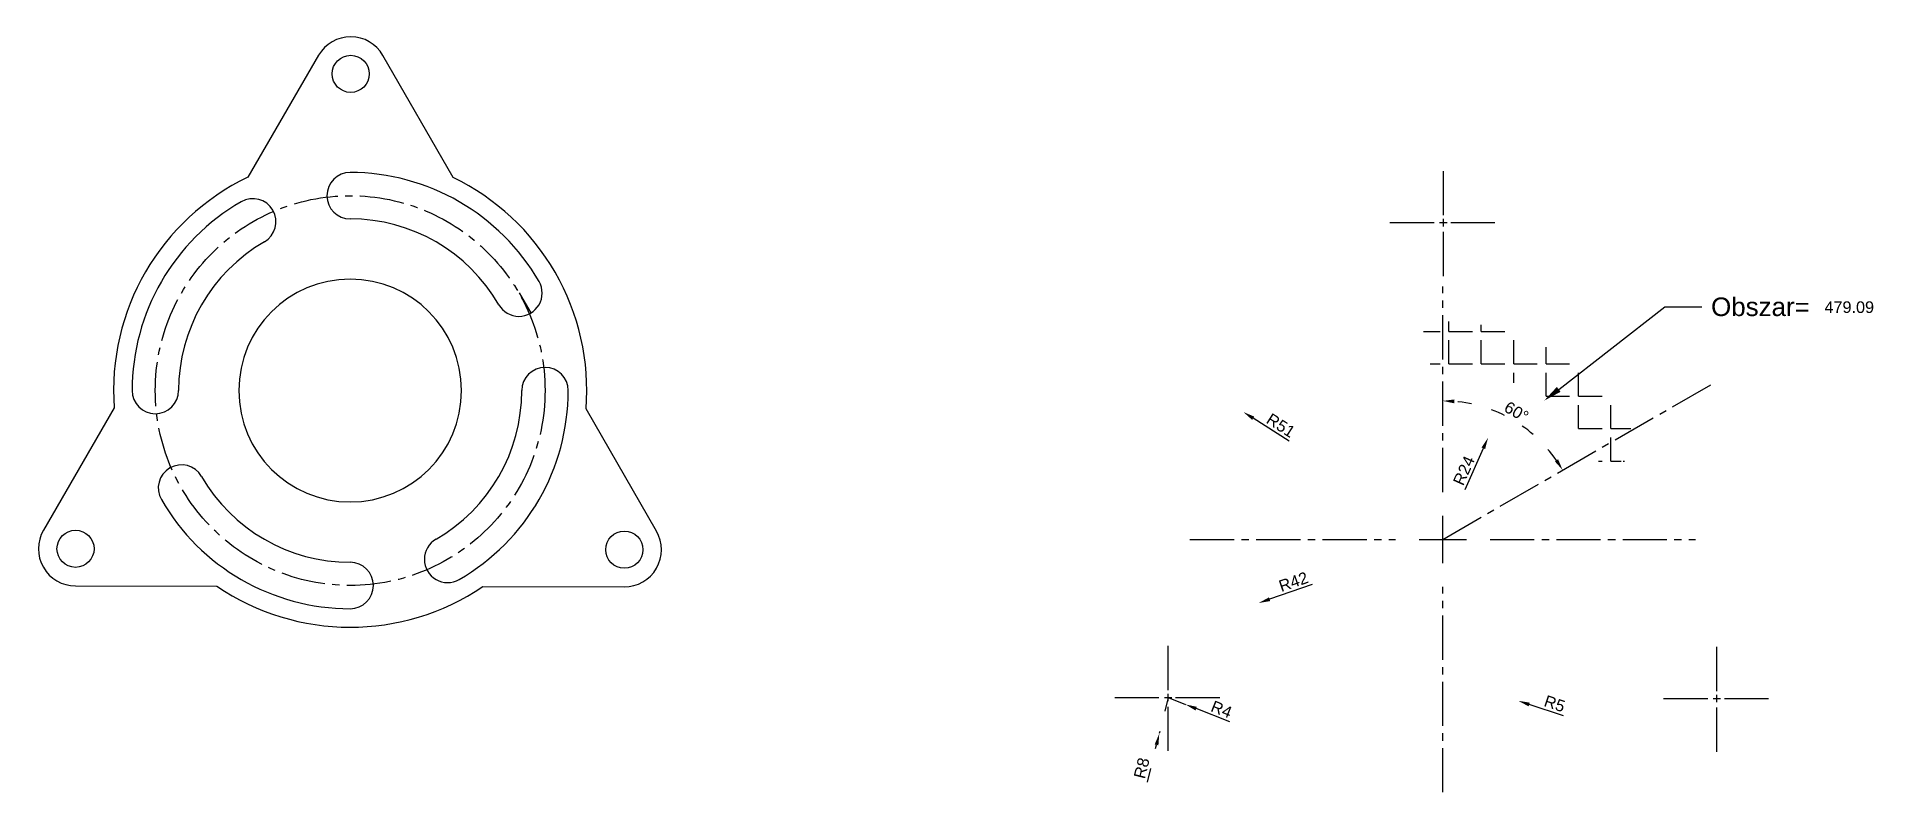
# Model space of a CAD drawing. Header units: millimetres. Extents: x -67 to 3249, y -54 to 1740.
# Drawn here: x 2852.9 to 3248.7, y 1577.1 to 1739.9 of the extents above; entities outside this region: 1.
import ezdxf
from ezdxf import colors
from ezdxf.entities.mleader import LeaderData, LeaderLine
from ezdxf.math import Vec2, Vec3

# ---------------------------------------------------------------- set-up
doc = ezdxf.new("R2010")
doc.units = ezdxf.units.MM
doc.header["$LTSCALE"] = 0.5
doc.linetypes.add('ACAD_ISO03W100', pattern=[30, 12, -18])
doc.linetypes.add('CENTER2', pattern=[28.575, 19.05, -3.175, 3.175, -3.175])
for name, color, linetype in [('kolory', 7, 'Continuous'), ('kreskowanie', 7, 'Continuous'), ('linie pomocnicze', 7, 'Continuous'), ('osie', 7, 'Continuous'), ('wymiary', 7, 'Continuous')]:
    doc.layers.add(name, color=color, linetype=linetype)
doc.styles.get("Standard").update_dxf_attribs({"font": 'arial.ttf'})
doc.dimstyles.new('ISO-25', dxfattribs={"dimtxt": 2.5, "dimasz": 2.5, "dimexe": 1.25, "dimexo": 0.625, "dimtad": 1, "dimtxsty": 'Standard', "dimcen": 2.5, "dimadec": 0, "dimazin": 0, "dimtfac": 1, "dimtmove": 0, "dimatfit": 3, "dimfxl": 1, "dimarcsym": 0})
pattern_1 = [(0, (0, 0), (0, 6.985), [5.08, -1.905]), (90, (0, 0), (-6.985, 4e-16), [5.08, -1.905])]

# ---------------------------------------------------------------- blocks, each defined once
blk = doc.blocks.new('*U2')
at = {"layer": 'osie', "color": 0, "linetype": 'CENTER2', "transparency": 16777216}
for p, q in [((0, 10.2), (0, 54.5)), ((-54.5, 0), (-10.2, 0)), ((10.2, 0), (54.5, 0)), ((0, -54.5), (0, -10.2))]:
    blk.add_line(p, q, dxfattribs=at)
at = {"layer": 'osie', "color": 0, "linetype": 'Continuous', "transparency": 16777216}
for p, q in [((0, -5.1), (0, 5.1)), ((-5.1, 0), (5.1, 0))]:
    blk.add_line(p, q, dxfattribs=at)
blk = doc.blocks.new('*U3')
at = {"layer": 'osie', "color": 0, "linetype": 'CENTER2', "transparency": 16777216}
for p, q in [((0, 1.6), (0, 11.5)), ((-11.5, 0), (-1.6, 0)), ((1.6, 0), (11.5, 0)), ((0, -11.5), (0, -1.6))]:
    blk.add_line(p, q, dxfattribs=at)
at = {"layer": 'osie', "color": 0, "linetype": 'Continuous', "transparency": 16777216}
for p, q in [((-0.8, 0), (0.8, 0)), ((0, -0.8), (0, 0.8))]:
    blk.add_line(p, q, dxfattribs=at)
blk = doc.blocks.new('*U4')
at = {"layer": 'osie', "color": 0, "linetype": 'CENTER2', "transparency": 16777216}
for p, q in [((0, 1.6), (0, 11.5)), ((-11.5, 0), (-1.6, 0)), ((1.6, 0), (11.5, 0)), ((0, -11.5), (0, -1.6))]:
    blk.add_line(p, q, dxfattribs=at)
at = {"layer": 'osie', "color": 0, "linetype": 'Continuous', "transparency": 16777216}
for p, q in [((-0.8, 0), (0.8, 0)), ((0, -0.8), (0, 0.8))]:
    blk.add_line(p, q, dxfattribs=at)
blk = doc.blocks.new('*U5')
at = {"layer": 'osie', "color": 0, "linetype": 'CENTER2', "transparency": 16777216}
for p, q in [((0, 1.6), (0, 11.5)), ((-11.5, 0), (-1.6, 0)), ((1.6, 0), (11.5, 0)), ((0, -11.5), (0, -1.6))]:
    blk.add_line(p, q, dxfattribs=at)
at = {"layer": 'osie', "color": 0, "linetype": 'Continuous', "transparency": 16777216}
for p, q in [((-0.8, 0), (0.8, 0)), ((0, -0.8), (0, 0.8))]:
    blk.add_line(p, q, dxfattribs=at)
blk = doc.blocks.new('*D7')
at = {"layer": 'Defpoints', "color": 0, "transparency": 16777216}
for p in [(3165.68, 1653.52), (3155.92, 1631.59)]:
    blk.add_point(p, dxfattribs=at)
at = {"layer": 'wymiary', "color": 0, "lineweight": -2, "transparency": 16777216}
blk.add_line((3160.71, 1642.36), (3164.66, 1651.23), dxfattribs=at)
at = {"layer": 'wymiary', "color": 0, "transparency": 16777216}
blk.add_solid([(3164.28, 1651.4), (3165.04, 1651.06), (3165.68, 1653.52)], dxfattribs=at)
at = {"layer": 'wymiary', "color": 0, "transparency": 16777216, "insert": (3160.46, 1646.42), "char_height": 2.5, "attachment_point": 5, "rotation": 66.0037}
blk.add_mtext('R24', dxfattribs=at)
blk = doc.blocks.new('*D8')
at = {"layer": 'Defpoints', "color": 0, "transparency": 16777216}
for p in [(3172.17, 1596.8), (3176.92, 1595.22)]:
    blk.add_point(p, dxfattribs=at)
at = {"layer": 'wymiary', "color": 0, "lineweight": -2, "transparency": 16777216}
blk.add_line((3181.95, 1593.55), (3174.54, 1596.01), dxfattribs=at)
at = {"layer": 'wymiary', "color": 0, "transparency": 16777216}
blk.add_solid([(3174.68, 1596.4), (3174.41, 1595.61), (3172.17, 1596.8)], dxfattribs=at)
at = {"layer": 'wymiary', "color": 0, "transparency": 16777216, "insert": (3180.03, 1596.18), "char_height": 2.5, "attachment_point": 5, "rotation": 341.6212}
blk.add_mtext('R5', dxfattribs=at)
blk = doc.blocks.new('*D9')
at = {"layer": 'Defpoints', "color": 0, "transparency": 16777216}
for p in [(3155.92, 1631.59), (3116.22, 1617.88)]:
    blk.add_point(p, dxfattribs=at)
at = {"layer": 'wymiary', "color": 0, "lineweight": -2, "transparency": 16777216}
blk.add_line((3127.75, 1621.86), (3118.58, 1618.69), dxfattribs=at)
at = {"layer": 'wymiary', "color": 0, "transparency": 16777216}
blk.add_solid([(3118.45, 1619.09), (3118.72, 1618.3), (3116.22, 1617.88)], dxfattribs=at)
at = {"layer": 'wymiary', "color": 0, "transparency": 16777216, "insert": (3123.73, 1622.46), "char_height": 2.5, "attachment_point": 5, "rotation": 19.0577}
blk.add_mtext('R42', dxfattribs=at)
blk = doc.blocks.new('*D10')
at = {"layer": 'Defpoints', "color": 0, "transparency": 16777216}
for p in [(3112.93, 1659.04), (3155.92, 1631.59)]:
    blk.add_point(p, dxfattribs=at)
at = {"layer": 'wymiary', "color": 0, "lineweight": -2, "transparency": 16777216}
blk.add_line((3122.83, 1652.72), (3115.04, 1657.7), dxfattribs=at)
at = {"layer": 'wymiary', "color": 0, "transparency": 16777216}
blk.add_solid([(3115.27, 1658.05), (3114.82, 1657.34), (3112.93, 1659.04)], dxfattribs=at)
at = {"layer": 'wymiary', "color": 0, "transparency": 16777216, "insert": (3121.01, 1656.14), "char_height": 2.5, "attachment_point": 5, "rotation": 327.4386}
blk.add_mtext('R51', dxfattribs=at)
blk = doc.blocks.new('*D12')
at = {"layer": 'Defpoints', "color": 0, "transparency": 16777216}
for p in [(3096.72, 1597.5), (3100.43, 1596.03)]:
    blk.add_point(p, dxfattribs=at)
at = {"layer": 'wymiary', "color": 0, "lineweight": -2, "transparency": 16777216}
for p, q in [((3096.72, 1597.5), (3100.43, 1596.03)), ((3109.98, 1592.25), (3102.76, 1595.11))]:
    blk.add_line(p, q, dxfattribs=at)
at = {"layer": 'wymiary', "color": 0, "transparency": 16777216}
blk.add_solid([(3102.91, 1595.5), (3102.61, 1594.72), (3100.43, 1596.03)], dxfattribs=at)
at = {"layer": 'wymiary', "color": 0, "transparency": 16777216, "insert": (3108.22, 1594.96), "char_height": 2.5, "attachment_point": 5, "rotation": 338.3796}
blk.add_mtext('R4', dxfattribs=at)
blk = doc.blocks.new('*D13')
at = {"layer": 'Defpoints', "color": 0, "linetype": 'ACAD_ISO03W100', "ltscale": 0.5, "transparency": 16777216}
for p in [(3096.72, 1597.5), (3094.81, 1589.74)]:
    blk.add_point(p, dxfattribs=at)
at = {"layer": 'wymiary', "color": 0, "linetype": 'ACAD_ISO03W100', "lineweight": -2, "ltscale": 0.5, "transparency": 16777216}
for p, q in [((3096.72, 1597.5), (3094.81, 1589.74)), ((3092.24, 1579.27), (3094.21, 1587.31))]:
    blk.add_line(p, q, dxfattribs=at)
at = {"layer": 'wymiary', "color": 0, "linetype": 'ACAD_ISO03W100', "ltscale": 0.5, "transparency": 16777216}
blk.add_solid([(3093.81, 1587.41), (3094.62, 1587.21), (3094.81, 1589.74)], dxfattribs=at)
at = {"layer": 'wymiary', "color": 0, "linetype": 'ACAD_ISO03W100', "ltscale": 0.5, "transparency": 16777216, "insert": (3091.02, 1582.3), "char_height": 2.5, "attachment_point": 5, "rotation": 76.2004}
blk.add_mtext('R8', dxfattribs=at)
blk = doc.blocks.new('*D14')
at = {"layer": 'Defpoints', "color": 0, "linetype": 'ACAD_ISO03W100', "ltscale": 0.5, "transparency": 16777216}
for p in [(3155.92, 1686.09), (3213.94, 1665.09), (3175.1, 1654.45), (3155.92, 1641.79), (3155.92, 1631.59)]:
    blk.add_point(p, dxfattribs=at)
at = {"layer": 'wymiary', "color": 0, "linetype": 'ACAD_ISO03W100', "lineweight": -2, "ltscale": 0.5, "transparency": 16777216}
blk.add_arc((3155.92, 1631.59), 29.84, 34.8013, 85.1987, dxfattribs=at)
at = {"layer": 'wymiary', "color": 0, "linetype": 'ACAD_ISO03W100', "ltscale": 0.5, "transparency": 16777216}
for points in [[(3158.4, 1660.91), (3158.43, 1661.75), (3155.92, 1661.43)], [(3180.77, 1648.85), (3180.07, 1648.4), (3181.76, 1646.51)]]:
    blk.add_solid(points, dxfattribs=at)
at = {"layer": 'wymiary', "color": 0, "linetype": 'ACAD_ISO03W100', "ltscale": 0.5, "transparency": 16777216, "insert": (3171.79, 1659.08), "char_height": 2.5, "attachment_point": 5, "rotation": 330}
blk.add_mtext('60°', dxfattribs=at)
blk = doc.blocks.new('pierwszy blok')
for points in [[(22.57, 45.48), (7.43, 71.8, 0.57735), (-6.42, 71.82), (-21.65, 45.56)], [(-50.48, -4.19), (-65.74, -30.52, 0.57735), (-58.83, -42.53), (-28.35, -42.58)], [(28.97, -42.68), (59.45, -42.73, 0.57735), (66.4, -30.74), (51.23, -4.36)]]:
    blk.add_lwpolyline(points, format="xyb")
blk.add_lwpolyline([(39.36, 16.29), (36.86, 20.62)])
for centre in [(0.5, 67.81), (-58.82, -34.53)]:
    blk.add_circle(centre, 4)
for centre, radius, start, end in [((0.38, -0.44), 51, 115.5928, 184.2128), ((0.38, -0.44), 51, 115.5928, 184.2128), ((0.38, 41.56), 5, 90, 270), ((0.38, -0.44), 47, 30, 90), ((0.38, -0.44), 47, 120, 180), ((-20.62, 35.93), 5, 300, 120), ((0.38, -0.44), 37, 30, 90), ((0.38, -0.44), 37, 120, 180), ((0.38, -0.44), 24, 90, 180), ((36.75, 20.56), 5, 210, 30), ((42.38, -0.44), 5, 0, 180), ((-41.62, -0.44), 5, 180, 0), ((0.38, -0.44), 37, 300, 0), ((0.38, -0.44), 47, 300, 0), ((-35.99, -21.44), 5, 30, 210), ((0.38, -0.44), 37, 210, 270), ((0.38, -0.44), 47, 210, 270), ((21.38, -36.81), 5, 120, 300), ((0.38, -42.44), 5, 270, 90), ((0.38, -0.44), 51, 235.7161, 304.0895), ((0.38, -0.44), 51, 235.7161, 304.0895)]:
    blk.add_arc(centre, radius, start, end)
at = {"layer": 'kolory', "color": 6}
blk.add_circle((59.47, -34.73), 4, dxfattribs=at)
at = {"layer": 'kolory', "color": 5}
for radius, start, end in [(51, 30, 64.2125), (24, 180, 270)]:
    blk.add_arc((0.38, -0.44), radius, start, end, dxfattribs=at)
at = {"layer": 'kolory', "color": 3}
for radius, start, end in [(51, 355.5931, 30), (24, 270, 0)]:
    blk.add_arc((0.38, -0.44), radius, start, end, dxfattribs=at)
at = {"layer": 'kolory', "color": 30, "true_color": 0xf26722}
blk.add_arc((0.38, -0.44), 24, 90, 180, dxfattribs=at)
at = {"layer": 'kolory', "color": 6}
blk.add_arc((0.38, -0.44), 24, 0, 90, dxfattribs=at)
at = {"layer": 'kreskowanie', "linetype": 'CENTER2'}
blk.add_circle((0.38, -0.44), 42, dxfattribs=at)

msp = doc.modelspace()

# ---------------------------------------------------------------- hatches: boundary and pattern name
at = {"ltscale": 0.5}
h = msp.add_hatch(dxfattribs=at)
h.set_pattern_fill('ANGLE', color=256)
h.set_pattern_definition(pattern_1)
h.paths.add_polyline_path([(3155.917, 1673.592, 0.0297883), (3150.926, 1673.295, 0.3968748), (3155.917, 1668.592)])
h = msp.add_hatch(dxfattribs=at)
h.set_pattern_fill('ANGLE', color=256)
h.set_pattern_definition(pattern_1)
h.paths.add_polyline_path([(3185.886, 1667.798), (3181.831, 1664.645, -0.0958666), (3192.291, 1652.592), (3196.621, 1655.092, 0.0891815)])
h.paths.add_polyline_path([(3181.831, 1664.645, 0.1985536), (3150.926, 1673.295, 0.3968748), (3155.917, 1668.592, -0.2679492), (3187.96, 1650.092), (3192.291, 1652.592, 0.0958666)])
h.paths.add_polyline_path([(3192.291, 1652.592), (3187.96, 1650.092, 0.3968748), (3194.528, 1648.121, 0.0297883)])
h.paths.add_polyline_path([(3196.621, 1655.092), (3192.4, 1652.655), (3194.892, 1648.322, 0.4073347)])
h = msp.add_hatch(dxfattribs=at)
h.set_pattern_fill('ANGLE', color=256)
h.set_pattern_definition(pattern_1)
h.paths.add_polyline_path([(3196.621, 1655.092), (3192.4, 1652.655), (3194.892, 1648.322, 0.4073347)])
at = {"layer": 'kreskowanie', "ltscale": 0.5}
h = msp.add_hatch(dxfattribs=at)
h.set_pattern_fill('ANGLE', color=256)
h.set_pattern_definition(pattern_1)
h.paths.add_polyline_path([(3155.917, 1678.592), (3155.917, 1673.592, -0.167773), (3181.831, 1664.645), (3185.886, 1667.798, 0.1745955)])
h.paths.add_polyline_path([(3155.917, 1678.592, 0.4317676), (3150.926, 1673.295, -0.0297883), (3155.917, 1673.592)])
h.paths.add_polyline_path([(3155.917, 1673.592, 0.0297883), (3150.926, 1673.295, 0.3968748), (3155.917, 1668.592)], flags=17)
h.paths.add_polyline_path([(3155.917, 1673.592), (3155.917, 1668.592, -0.2679492), (3187.96, 1650.092, 0.3968748), (3194.528, 1648.121, 0.3001331)])
h.paths.add_polyline_path([(3155.917, 1673.592), (3155.917, 1668.592, -0.2679492), (3187.96, 1650.092), (3192.291, 1652.592, 0.2679492)], flags=17)
h.paths.add_polyline_path([(3155.917, 1673.592, 0.0297883), (3150.926, 1673.295, 0.3968748), (3155.917, 1668.592, -0.2679492), (3187.96, 1650.092), (3192.291, 1652.592, 0.2679492)])
h.paths.add_polyline_path([(3185.886, 1667.798), (3181.831, 1664.645, -0.0958666), (3192.291, 1652.592), (3196.621, 1655.092, 0.0891815)])

# ---------------------------------------------------------------- linework, layer by layer
at = {"layer": 'linie pomocnicze', "linetype": 'CENTER2'}
msp.add_line((3155.917, 1631.592), (3213.941, 1665.092), dxfattribs=at)

# ---------------------------------------------------------------- block references
msp.add_blockref('pierwszy blok', (0, 0))
at = {"layer": 'linie pomocnicze', "ltscale": 0.5}
msp.add_blockref('pierwszy blok', (2920.035, 1664.095), dxfattribs=at)
at = {"layer": 'osie', "linetype": 'CENTER2'}
for name, p in [('*U5', (3156.033, 1699.844)), ('*U2', (3155.917, 1631.592)), ('*U3', (3096.716, 1597.505)), ('*U4', (3215.003, 1597.304))]:
    msp.add_blockref(name, p, dxfattribs=at)

# ---------------------------------------------------------------- texts
at = {"layer": 'wymiary', "ltscale": 0.5, "insert": (3238.184, 1682.887), "char_height": 2.5, "attachment_point": 1}
msp.add_mtext('479.09', dxfattribs=at)

# ---------------------------------------------------------------- dimensions: what is measured, and where the dimension line sits
at = {"layer": 'wymiary', "linetype": 'ACAD_ISO03W100', "ltscale": 0.5}
dim = msp.add_angular_dim_2l(base=(3175.1, 1654.453), line1=((3155.917, 1631.592), (3213.941, 1665.092)), line2=((3155.917, 1641.792), (3155.917, 1686.092)), dimstyle='ISO-25', dxfattribs=at)
dim.commit()
dim.dimension.update_dxf_attribs({"geometry": '*D14', "text_midpoint": (3171.789, 1659.083)})
at = {"layer": 'wymiary'}
for center, mpoint, picture, middle in [((3155.917, 1631.592), (3112.934, 1659.041), '*D10', (3119.989, 1654.535)), ((3155.917, 1631.592), (3165.678, 1653.518), '*D7', (3162.178, 1645.655)), ((3155.917, 1631.592), (3116.219, 1617.878), '*D9', (3124.347, 1620.686)), ((3176.917, 1595.219), (3172.173, 1596.796), '*D8', (3179.432, 1594.384))]:
    dim = msp.add_radius_dim(center=center, mpoint=mpoint, dimstyle='ISO-25', dxfattribs=at)
    dim.commit()
    dim.dimension.update_dxf_attribs({"geometry": picture, "text_midpoint": middle, "dimtype": 164})
at = {"layer": 'wymiary', "linetype": 'ACAD_ISO03W100', "ltscale": 0.5}
dim = msp.add_radius_dim(center=(3096.716, 1597.505), mpoint=(3094.808, 1589.736), dimstyle='ISO-25', dxfattribs=at)
dim.commit()
dim.dimension.update_dxf_attribs({"geometry": '*D13', "text_midpoint": (3092.869, 1581.842), "dimtype": 164})
at = {"layer": 'wymiary'}
dim = msp.add_radius_dim(center=(3096.716, 1597.505), mpoint=(3100.435, 1596.031), dimstyle='ISO-25', dxfattribs=at)
dim.commit()
dim.dimension.update_dxf_attribs({"geometry": '*D12', "text_midpoint": (3108.224, 1594.961)})

# ---------------------------------------------------------------- leaders
at = {"layer": 'wymiary', "ltscale": 0.5}
ml = msp.add_multileader_mtext('Standard', dxfattribs=at)
ml.set_content('Obszar=    ', color=256)
ml.set_leader_properties()
ml.build(insert=Vec2(0, 0))
ctx = ml.context
ctx.base_point, ctx.plane_origin = Vec3(3211.742, 1681.682), Vec3(3177.745, 1661.468)
notes = []
notes.append((ctx, [(0, (1, 1, 0), (3203.742, 1681.682), (1, 0), 8, [(0, [(3177.745, 1661.468)], 0, [])])]))
ctx.mtext.insert, ctx.mtext.flow_direction = Vec3(3213.742, 1683.716), 5
for ctx, leaders in notes:
    for number, flags, end, landing, length, lines in leaders:
        leader = LeaderData()
        leader.index, (leader.has_last_leader_line, leader.has_dogleg_vector, leader.attachment_direction) = number, flags
        leader.last_leader_point, leader.dogleg_vector, leader.dogleg_length = Vec3(end), Vec3(landing), length
        for number, points, colour, breaks in lines:
            line = LeaderLine()
            line.index, line.vertices, line.color, line.breaks = number, Vec3.list(points), colors.encode_raw_color(colour), breaks
            leader.lines.append(line)
        ctx.leaders.append(leader)

doc.saveas('drawing.dxf')
